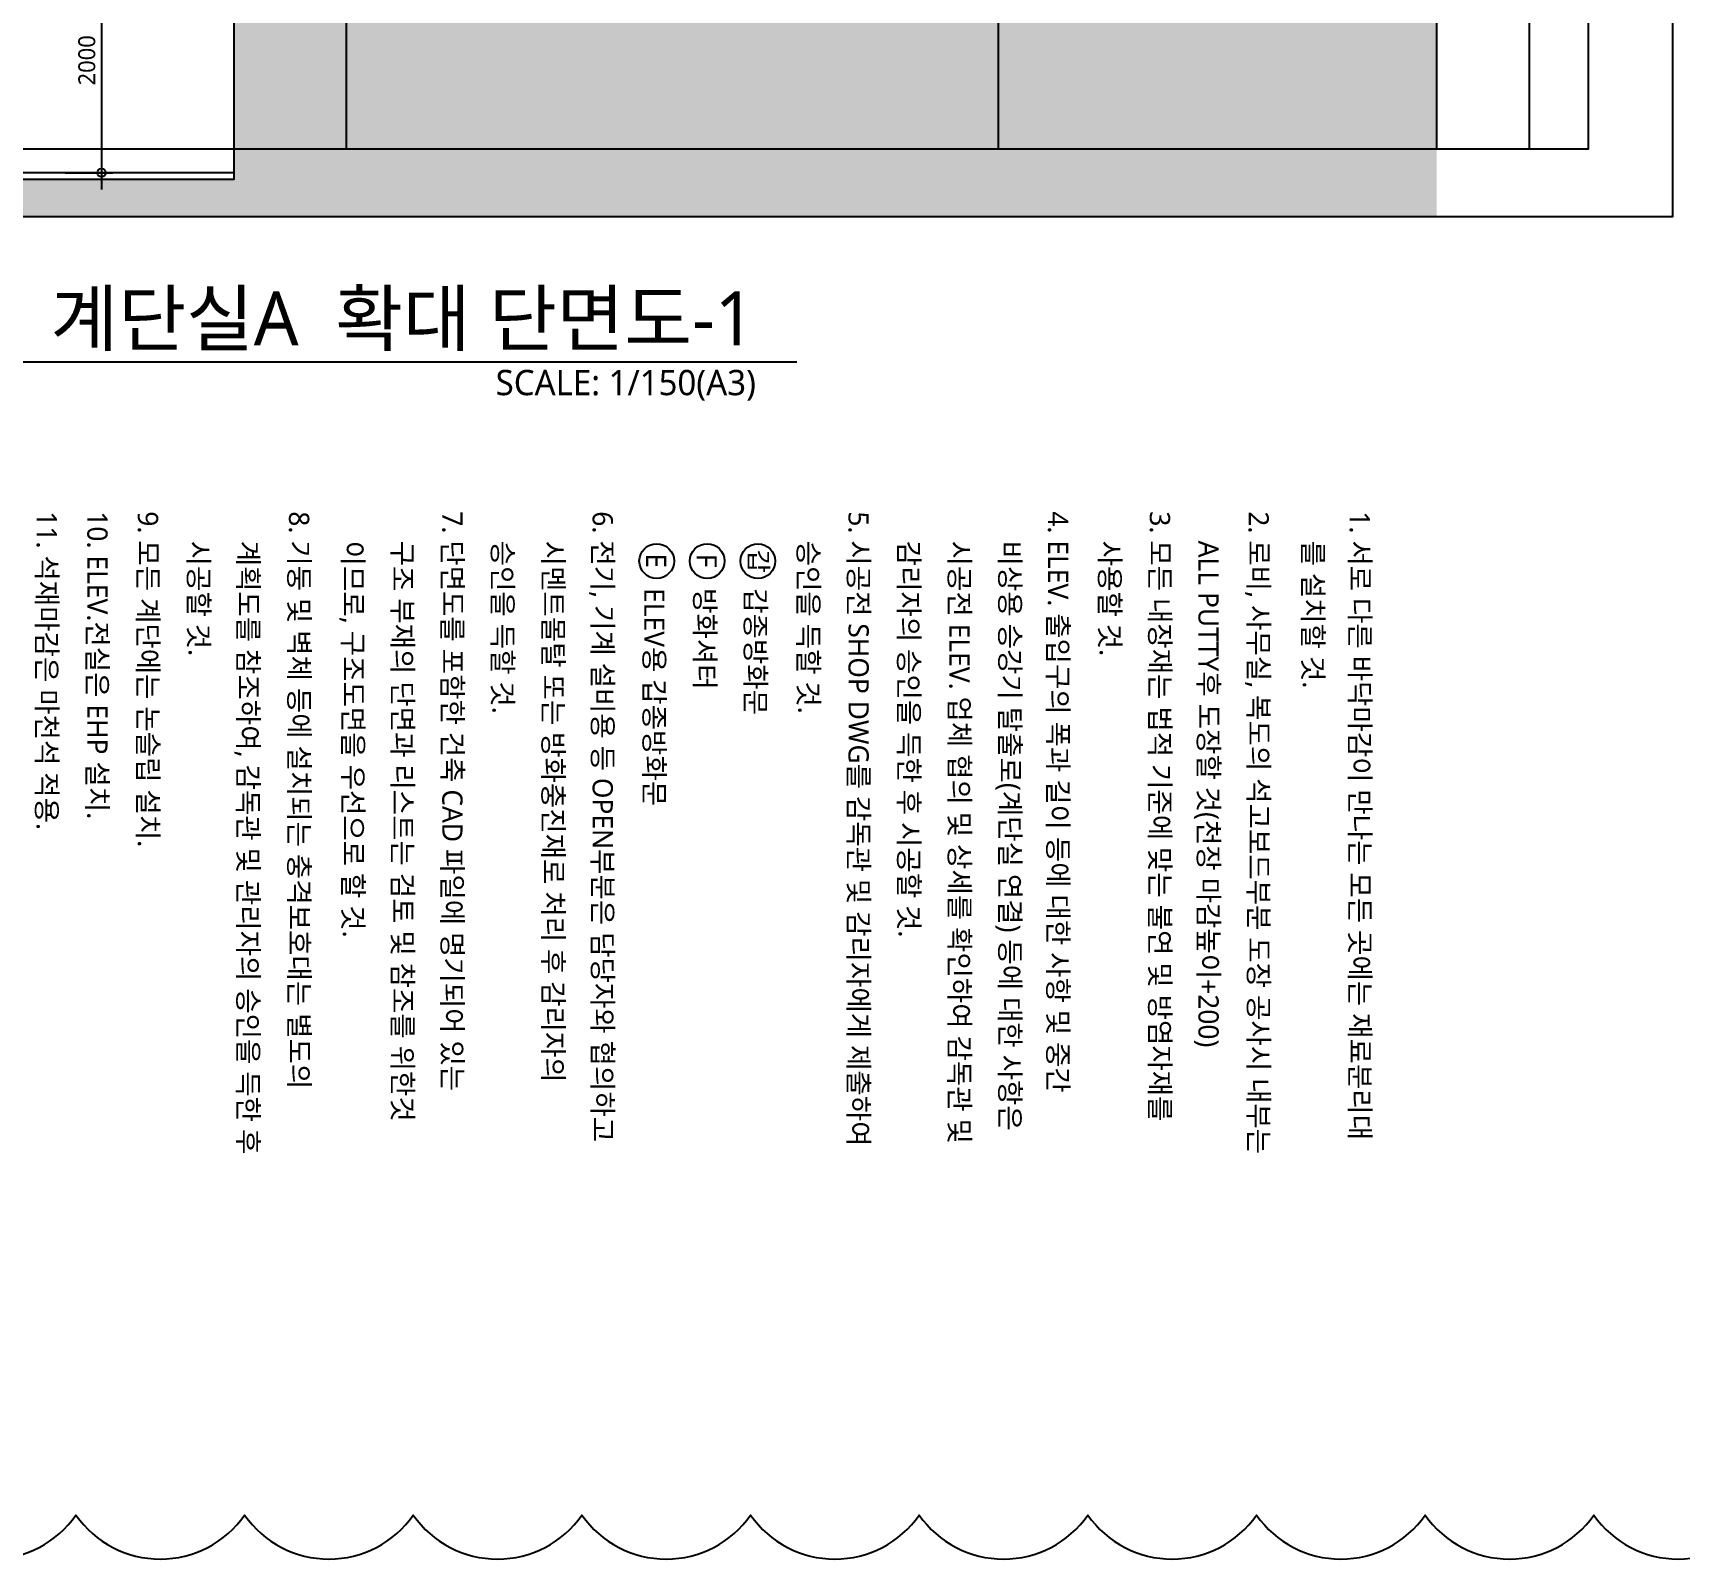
# Model space of a CAD drawing. Header units: millimetres. Extents: x -65167 to 413267, y -17142 to 66587.
# Drawn here: x 267731 to 282380, y -2628 to 10949 of the extents above; entities that cross this region are included whole.
import ezdxf
from ezdxf.enums import TextEntityAlignment as Align

# ---------------------------------------------------------------- set-up
doc = ezdxf.new("R2010")
doc.units = ezdxf.units.MM
doc.header["$LTSCALE"] = 75
doc.header["$MEASUREMENT"] = 0
doc.header["$PDSIZE"] = -10
doc.linetypes.add('CENTER', pattern=[2, 1.25, -0.25, 0.25, -0.25])
doc.layers.get('0').update_dxf_attribs({"linetype": 'CONTINUOUS'})
doc.layers.get('Defpoints').update_dxf_attribs({"color": 171, "linetype": 'CONTINUOUS'})
for name, color, linetype in [('CEN(ST)', 1, 'CENTER'), ('ELE6', 8, 'CONTINUOUS'), ('FIN-2', 9, 'CONTINUOUS'), ('HAT 254', 254, 'CONTINUOUS'), ('NDIM', 7, 'CONTINUOUS'), ('SASAC 도면명', 2, 'CONTINUOUS'), ('SYM', 7, 'CONTINUOUS'), ('TEXT', 3, 'CONTINUOUS'), ('TEXT(NOTE小)', 1, 'CONTINUOUS')]:
    doc.layers.add(name, color=color, linetype=linetype)
doc.layers.add('CHECK', color=30, linetype='CONTINUOUS', plot=False)
doc.styles.add('CGS', font='cgse', dxfattribs={"bigfont": 'cgs'})
doc.styles.add('나눔바른고딕', font='NanumBarunGothic.ttf')
doc.dimstyles.new('NDIM 1200', dxfattribs={"dimscale": 75, "dimtxt": 3, "dimasz": 1, "dimexe": 2, "dimexo": 2, "dimgap": 1, "dimtad": 1, "dimdec": 0, "dimdsep": 46, "dimtxsty": 'CGS', "dimblk": 'DOT0', "dimcen": 1, "dimdle": 8, "dimclrd": 256, "dimclre": 256, "dimclrt": 256, "dimadec": 0, "dimazin": 0, "dimtfac": 1, "dimtdec": 0, "dimtix": 1, "dimtmove": 2, "dimatfit": 3, "dimldrblk": 'DOT0', "dimfxl": 1, "dimtolj": 1, "dimtzin": 0, "dimlwd": -1, "dimlwe": -1, "dimarcsym": 0})

# ---------------------------------------------------------------- blocks, each defined once
blk = doc.blocks.new('갑종방화문표기')
at = {"layer": 'TEXT(NOTE小)'}
blk.add_circle((0, 0), 150, dxfattribs=at)
at = {"layer": 'TEXT(NOTE小)', "style": '나눔바른고딕'}
blk.add_text('갑', height=160, dxfattribs=at).set_placement((1, 7), align=Align.MIDDLE_CENTER)
blk = doc.blocks.new('A$C4BDA14EB')
at = {"layer": 'TEXT(NOTE小)'}
blk.add_circle((515, 572), 515, dxfattribs=at)
at = {"layer": 'TEXT(NOTE小)', "style": '나눔바른고딕'}
blk.add_text('F', height=600, dxfattribs=at).set_placement((502, 554), align=Align.MIDDLE_CENTER)
blk = doc.blocks.new('A$C0853663C')
at = {"layer": 'TEXT(NOTE小)'}
blk.add_circle((515, 573), 515, dxfattribs=at)
at = {"layer": 'TEXT(NOTE小)', "style": '나눔바른고딕'}
blk.add_text('E', height=600, dxfattribs=at).set_placement((502, 554), align=Align.MIDDLE_CENTER)
blk = doc.blocks.new('NOTE')
for name, p, xscale, yscale, zscale in [('갑종방화문표기', (575, -5646), 1.030731055544951, 1.030731055544951, 1.030731055544951), ('A$C4BDA14EB', (420, -6268), 0.3, 0.3, 0.3), ('A$C0853663C', (420, -6718), 0.3, 0.3, 0.3)]:
    blk.add_blockref(name, p, dxfattribs=dict(xscale=xscale, yscale=yscale, zscale=zscale))
at = {"layer": 'TEXT', "style": '나눔바른고딕'}
for s, p in [('1. 서로 다른 바닥마감이 만나는 모든 곳에는 재료분리대', (132, -292)), ('를 설치할 것.', (393, -709)), ('2. 로비, 사무실, 복도의 석고보드부분 도장 공사시 내부는', (132, -1192)), ('ALL PUTTY후 도장할 것(천장 마감높이+200)', (393, -1638)), ('3. 모든 내장재는 법적 기준에 맞는 불연 및 방염자재를', (132, -2070)), ('사용할 것.', (393, -2516)), ('4. ELEV. 출입구의 폭과 길이 등에 대한 사항 및 중간', (132, -2976)), ('비상용 승강기 탈출로(계단실 연결) 등에 대한 사항은', (393, -3403)), ('시공전 ELEV. 업체 협의 및 상세를 확인하여 감독관 및', (393, -3853)), ('감리자의 승인을 득한 후 시공할 것.', (393, -4303)), ('5. 시공전 SHOP DWG를 감독관 및 감리자에게 제출하여', (132, -4750)), ('승인을 득할 것.', (393, -5196)), ('갑종방화문', (815, -5667)), ('방화셔터', (815, -6117)), ('ELEV용 갑종방화문', (815, -6567)), ('6. 전기, 기계 설비용 등 OPEN부분은 담당자와 협의하고', (132, -7026)), ('시멘트몰탈 또는 방화충진재로 처리 후 감리자의', (393, -7466)), ('승인을 득할 것.', (393, -7916)), ('7. 단면도를 포함한 건축 CAD 파일에 명기되어 있는', (132, -8363)), ('구조 부재의 단면과 리스트는 검토 및 참조를 위한것', (393, -8806)), ('이므로, 구조도면을 우선으로 할 것.', (393, -9246)), ('8. 기둥 및 벽체 등에 설치되는 충격보호대는 별도의', (132, -9726)), ('계획도를 참조하여, 감독관 및 관리자의 승인을 득한 후', (393, -10179)), ('시공할 것.', (393, -10619)), ('9. 모든 계단에는 논슬립 설치.', (132, -11070)), ('10. ELEV.전실은 EHP 설치.', (132, -11520)), ('11. 석재마감은 마천석 적용.', (132, -11970))]:
    blk.add_text(s, height=180, dxfattribs=at).set_placement(p, align=Align.MIDDLE_LEFT)
blk = doc.blocks.new('DOT0')
blk.add_line((-3, 0), (3, 0))
at = {"color": 6}
blk.add_circle((0, 0), 0.75, dxfattribs=at)
blk = doc.blocks.new('*D1660')
at = {"layer": 'Defpoints', "color": 0, "ltscale": 0.4, "transparency": 16777216}
for p in [(267917, 11705), (267917, 9705), (268342, 9705)]:
    blk.add_point(p, dxfattribs=at)
at = {"layer": 'NDIM', "ltscale": 0.4, "transparency": 16777216}
for p, q in [((268017, 11705), (268442, 11705)), ((268342, 11655), (268342, 9755)), ((268017, 9705), (268442, 9705))]:
    blk.add_line(p, q, dxfattribs=at)
at = {"layer": 'NDIM', "ltscale": 0.4, "transparency": 16777216, "xscale": 50, "yscale": 50, "zscale": 50}
for p, rotation in [((268342, 11705), 90), ((268342, 9705), 270)]:
    blk.add_blockref('DOT0', p, dxfattribs=dict(at, rotation=rotation))
at = {"layer": 'NDIM', "ltscale": 0.4, "transparency": 16777216, "insert": (268211, 10705), "char_height": 150, "attachment_point": 5, "rotation": 90, "style": '나눔바른고딕'}
blk.add_mtext('\\A1;2000', dxfattribs=at)

msp = doc.modelspace()

# ---------------------------------------------------------------- hatches: boundary and pattern name
at = {"layer": 'HAT 254', "ltscale": 1000}
h = msp.add_hatch(color=256, dxfattribs=at)
h.dxf.hatch_style = 1
h.paths.add_polyline_path([(276752.1, 24535.2), (276752.1, 12145), (269517.1, 12145), (269517.1, 9645), (263667.1, 9645), (263667.1, 12145), (261082.1, 12145), (261082.1, 24535.2), (258801.9, 24535.2), (258801.9, 9316.1), (280217.1, 9316.1), (280217.1, 24535.2)])

# ---------------------------------------------------------------- linework, layer by layer
at = {"layer": 'CEN(ST)', "ltscale": 10000}
for p, q in [((270517.1, 54495.8), (270517.1, 9916.1)), ((276317.1, 54495.8), (276317.1, 9916.1))]:
    msp.add_line(p, q, dxfattribs=at)
at = {"layer": 'CHECK'}
msp.add_lwpolyline([(257614, -2237.2, 0.5205671), (259114, -2237.2, 0.5205671), (260614, -2237.2, 0.5205671), (262114, -2237.2, 0.5205671), (263614, -2237.2, 0.5205671), (265114, -2237.2, 0.5205671), (266614, -2237.2, 0.5205671), (268114, -2237.2, 0.5205671), (269614, -2237.2, 0.5205671), (271114, -2237.2, 0.5205671), (272614, -2237.2, 0.5205671), (274114, -2237.2, 0.5205671), (275614, -2237.2, 0.5205671), (277114, -2237.2, 0.5205671), (278614, -2237.2, 0.5205671), (280114, -2237.2, 0.5205671), (281614, -2237.2, 0.5205671), (283114, -2237.2, 0.5205671)], format="xyb", dxfattribs=at)
at = {"layer": 'Defpoints', "ltscale": 1000}
for points in [[(256926.9, 9316.1), (282317.1, 9316.1), (282317.1, 56370.8), (256926.9, 56370.8)], [(257451.9, 9916.1), (281567.1, 9916.1), (281567.1, 55845.8), (257451.9, 55845.8)], [(257976.9, 9916.1), (281042.1, 9916.1), (281042.1, 55320.8), (257976.9, 55320.8)]]:
    msp.add_lwpolyline(points, close=True, dxfattribs=at)
msp.add_lwpolyline([(258801.9, 54495.8), (258801.9, 9916.1), (280217.1, 9916.1), (280217.1, 54495.8)], dxfattribs=at)
at = {"layer": 'FIN-2', "ltscale": 0.5}
msp.add_lwpolyline([(276752.1, 12145), (269517.1, 12145), (269517.1, 9645), (263667.1, 9645), (263667.1, 12145), (261082.1, 12145), (261082.1, 25775)], dxfattribs=at)
at = {"layer": 'SASAC 도면명', "ltscale": 10000}
msp.add_line((269517.1, 12205), (269517.1, 9705), dxfattribs=at)
msp.add_lwpolyline([(269517.1, 12205), (269517.1, 9705), (263667.1, 9705), (263667.1, 12205)], dxfattribs=at)
at = {"layer": 'SYM'}
msp.add_line((265595.6, 8023.6), (274524.4, 8023.6), dxfattribs=at)

# ---------------------------------------------------------------- block references
at = {"layer": 'ELE6', "rotation": 270}
msp.add_blockref('NOTE', (279825, 6825), dxfattribs=at)

# ---------------------------------------------------------------- texts
at = {"layer": 'TEXT', "style": '나눔바른고딕'}
msp.add_text('계단실A  확대 단면도-1', height=480, dxfattribs=at).set_placement((274153.1, 8409.1), align=Align.MIDDLE_RIGHT)
msp.add_text('SCALE: 1/150(A3)', height=225, dxfattribs=at).set_placement((274161.8, 7950.9), align=Align.TOP_RIGHT)

# ---------------------------------------------------------------- dimensions: what is measured, and where the dimension line sits
at = {"layer": 'NDIM', "ltscale": 0.4}
dim = msp.add_linear_dim(base=(268342.1, 9705), p1=(267917.1, 11705), p2=(267917.1, 9705), angle=270, dimstyle='NDIM 1200', override={"dimscale": 50, "dimtxsty": '나눔바른고딕'}, dxfattribs=at)
dim.commit()
dim.dimension.update_dxf_attribs({"geometry": '*D1660', "text_midpoint": (268210.6, 10705)})

doc.saveas('drawing.dxf')
